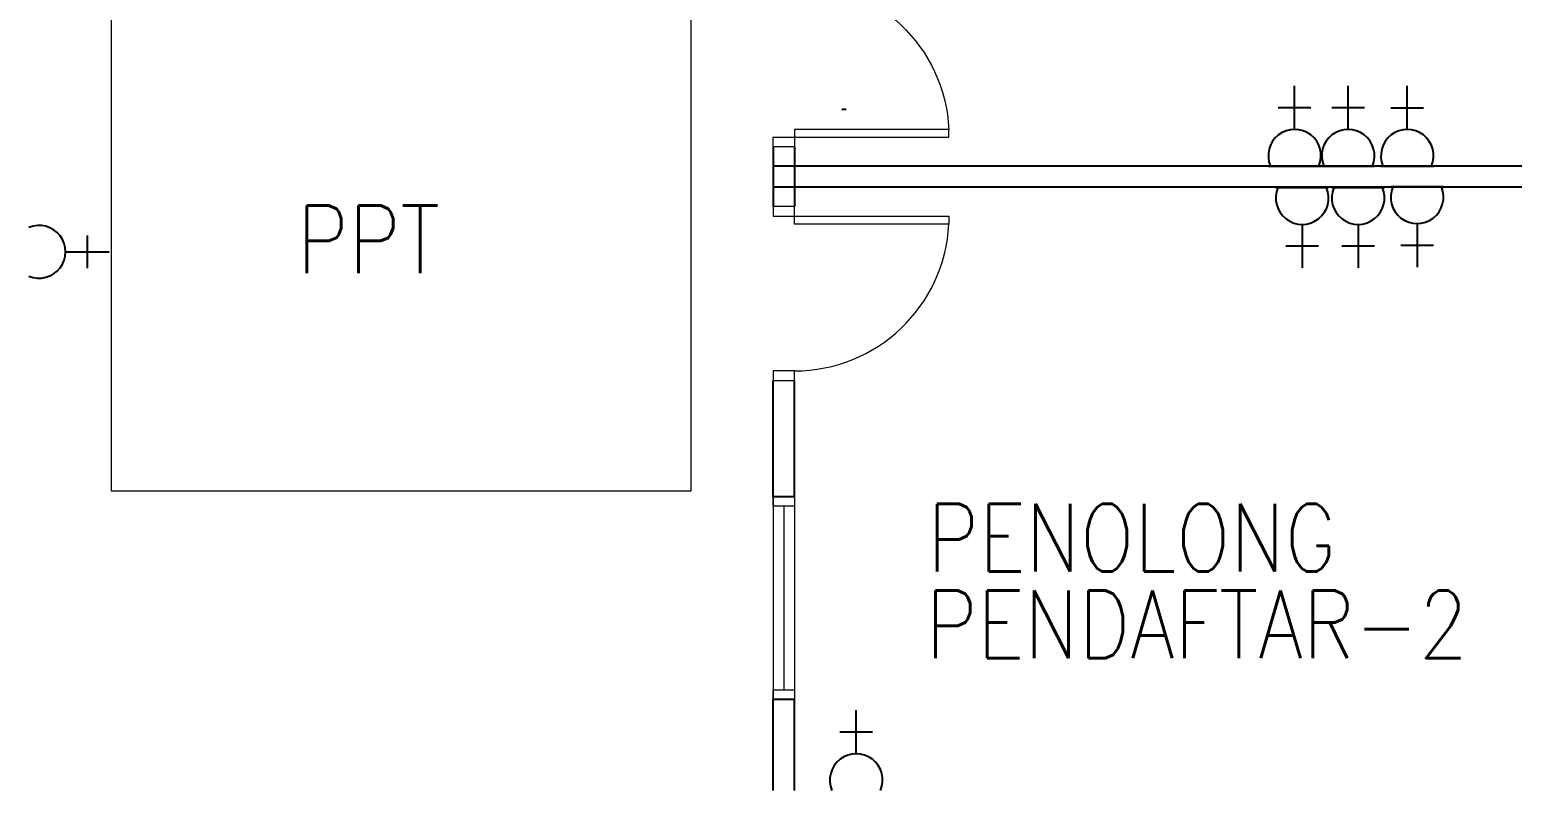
# Model space of a CAD drawing. Header units: inches. Extents: x 14 to 94880, y -4 to 65158.
# Drawn here: x 23219 to 30889, y 34773 to 38709 of the extents above; entities that cross this region are included whole.
import ezdxf
from ezdxf.enums import TextEntityAlignment as Align

# ---------------------------------------------------------------- set-up
doc = ezdxf.new("R2010")
doc.units = ezdxf.units.IN
doc.header["$MEASUREMENT"] = 0
doc.linetypes.add('DASHED2', pattern=[0.375, 0.25, -0.125])
for name, color, linetype, lineweight in [('1', 8, 'Continuous', 9), ('DOOR', 8, 'Continuous', 20), ('t3', 8, 'Continuous', 25), ('WIN', 8, 'Continuous', 18)]:
    doc.layers.add(name, color=color, linetype=linetype, lineweight=lineweight)
for name, color, linetype in [('ELECT', 6, 'Continuous'), ('partition', 8, 'Continuous'), ('ZH-ELEK', 4, 'Continuous')]:
    doc.layers.add(name, color=color, linetype=linetype)
doc.styles.add('LAILA', font='romans.shx', dxfattribs={"width": 0.85})

# ---------------------------------------------------------------- blocks, each defined once
blk = doc.blocks.new('dr16')
at = {"layer": 'DOOR', "color": 1}
blk.add_line((-2409712.2, -909070.8), (-2409602.2, -909070.8), dxfattribs=at)
for points in [[(-2409712.2, -909070.8), (-2409602.2, -909070.8), (-2409602.2, -909020.8), (-2409712.2, -909020.8)], [(-2410511.2, -909830.8), (-2409712.2, -909830.8), (-2409712.2, -909870.8), (-2410511.2, -909870.8)], [(-2409712.2, -909920.8), (-2409602.2, -909920.8), (-2409602.2, -909870.8), (-2409712.2, -909870.8)]]:
    blk.add_lwpolyline(points, close=True, dxfattribs=at)
at = {"layer": 'DOOR', "color": 9}
blk.add_arc((-2409712.2, -909870.8), 800, 90, 177.13402, dxfattribs=at)

msp = doc.modelspace()

# ---------------------------------------------------------------- linework, layer by layer
at = {"layer": '1'}
msp.add_lwpolyline([(23640.2, 39323.4), (23640.2, 36323.4), (26640.2, 36323.4), (26640.2, 39323.4)], close=True, dxfattribs=at)
at = {"layer": 'ELECT', "color": 6}
for p, q in [((29762.6, 38193.2), (29762.6, 38418.2)), ((30039, 38193.4), (30039, 38418.4)), ((30345.1, 38192.7), (30345.1, 38417.7)), ((30345.1, 38192.7), (30345.1, 38417.7)), ((29678.2, 38305.7), (29846.9, 38305.7)), ((29954.6, 38305.9), (30123.4, 38305.9)), ((30260.7, 38305.2), (30429.4, 38305.2)), ((30260.7, 38305.2), (30429.4, 38305.2)), ((29626.2, 38003.4), (29899, 38003.4)), ((29902.6, 38003.6), (30175.4, 38003.6)), ((30208.7, 38002.9), (30481.5, 38002.9)), ((30208.7, 38002.9), (30481.5, 38002.9)), ((29938.3, 37891.3), (29665.5, 37891.3)), ((30227.3, 37891.3), (29954.5, 37891.3)), ((30532.3, 37895.3), (30259.5, 37895.3)), ((29801.9, 37701.5), (29801.9, 37476.5)), ((30090.9, 37701.5), (30090.9, 37476.5)), ((30395.9, 37705.5), (30395.9, 37480.5)), ((23517.4, 37644.2), (23517.4, 37475.5)), ((29886.3, 37589), (29717.5, 37589)), ((30175.3, 37589), (30006.5, 37589)), ((30480.3, 37593), (30311.5, 37593)), ((23404.9, 37559.8), (23629.9, 37559.8)), ((27494.9, 34963.2), (27494.9, 35188.2)), ((27410.5, 35075.7), (27579.3, 35075.7))]:
    msp.add_line(p, q, dxfattribs=at)
for centre, start, end in [((29762.6, 38056.8), 336.97635, 203.02365), ((30039, 38057), 336.97635, 203.02365), ((30345.1, 38056.3), 336.97635, 203.02365), ((30345.1, 38056.3), 336.97635, 203.02365), ((29801.9, 37837.9), 156.97635, 23.02365), ((30090.9, 37837.9), 156.97635, 23.02365), ((30395.9, 37841.9), 156.97635, 23.02365), ((23268.5, 37559.8), 246.97635, 113.02365), ((27494.9, 34826.8), 336.97635, 203.02365)]:
    msp.add_arc(centre, 136.4, start, end, dxfattribs=at)
at = {"layer": 'partition'}
for p, q in [((27065.2, 38103.4), (27065.2, 37793.4)), ((27175.2, 38103.4), (27175.2, 37793.4)), ((31065.2, 38003.4), (27065.2, 38003.4)), ((31065.2, 37893.4), (27065.2, 37893.4)), ((27065.2, 36293.4), (27065.2, 36893.4)), ((27175.2, 36293.4), (27175.2, 36893.4)), ((27065.2, 36293.4), (27175.2, 36293.4)), ((27175.2, 35243.4), (27065.2, 35243.4)), ((27065.2, 34773.4), (27065.2, 35243.4)), ((27175.2, 34773.4), (27175.2, 35243.4))]:
    msp.add_line(p, q, dxfattribs=at)
at = {"layer": 'WIN'}
for p, q in [((27065.2, 36293.4), (27065.2, 35243.4)), ((27175.2, 36293.4), (27175.2, 35243.4)), ((27120.2, 36243.4), (27120.2, 35293.4))]:
    msp.add_line(p, q, dxfattribs=at)
for points in [[(27175.2, 36243.4), (27065.2, 36243.4), (27065.2, 36293.4), (27175.2, 36293.4)], [(27175.2, 35243.4), (27065.2, 35243.4), (27065.2, 35293.4), (27175.2, 35293.4)]]:
    msp.add_lwpolyline(points, close=True, dxfattribs=at)
at = {"layer": 'ZH-ELEK', "color": 4, "linetype": 'DASHED2', "lineweight": -2}
msp.add_line((27419.7, 38296.6, -7857.5), (27442.6, 38298.4, -7857.5), dxfattribs=at)

# ---------------------------------------------------------------- block references
at = {"layer": 'DOOR', "xscale": -1}
msp.add_blockref('dr16', (-2382537, 948024.2), dxfattribs=at)
at = {"layer": 'DOOR', "rotation": 180}
msp.add_blockref('dr16', (-2382537, -872127.3), dxfattribs=at)

# ---------------------------------------------------------------- texts
at = {"layer": 't3', "style": 'LAILA', "width": 0.85}
msp.add_text('PPT', height=350, dxfattribs=at).set_placement((24601.7, 37449.5))
for s, p in [('PENOLONG', (27861.9, 36255)), ('PENDAFTAR-2', (27854.1, 35807.7))]:
    msp.add_text(s, height=350, dxfattribs=at).set_placement(p, align=Align.TOP_LEFT)

doc.saveas('drawing.dxf')
